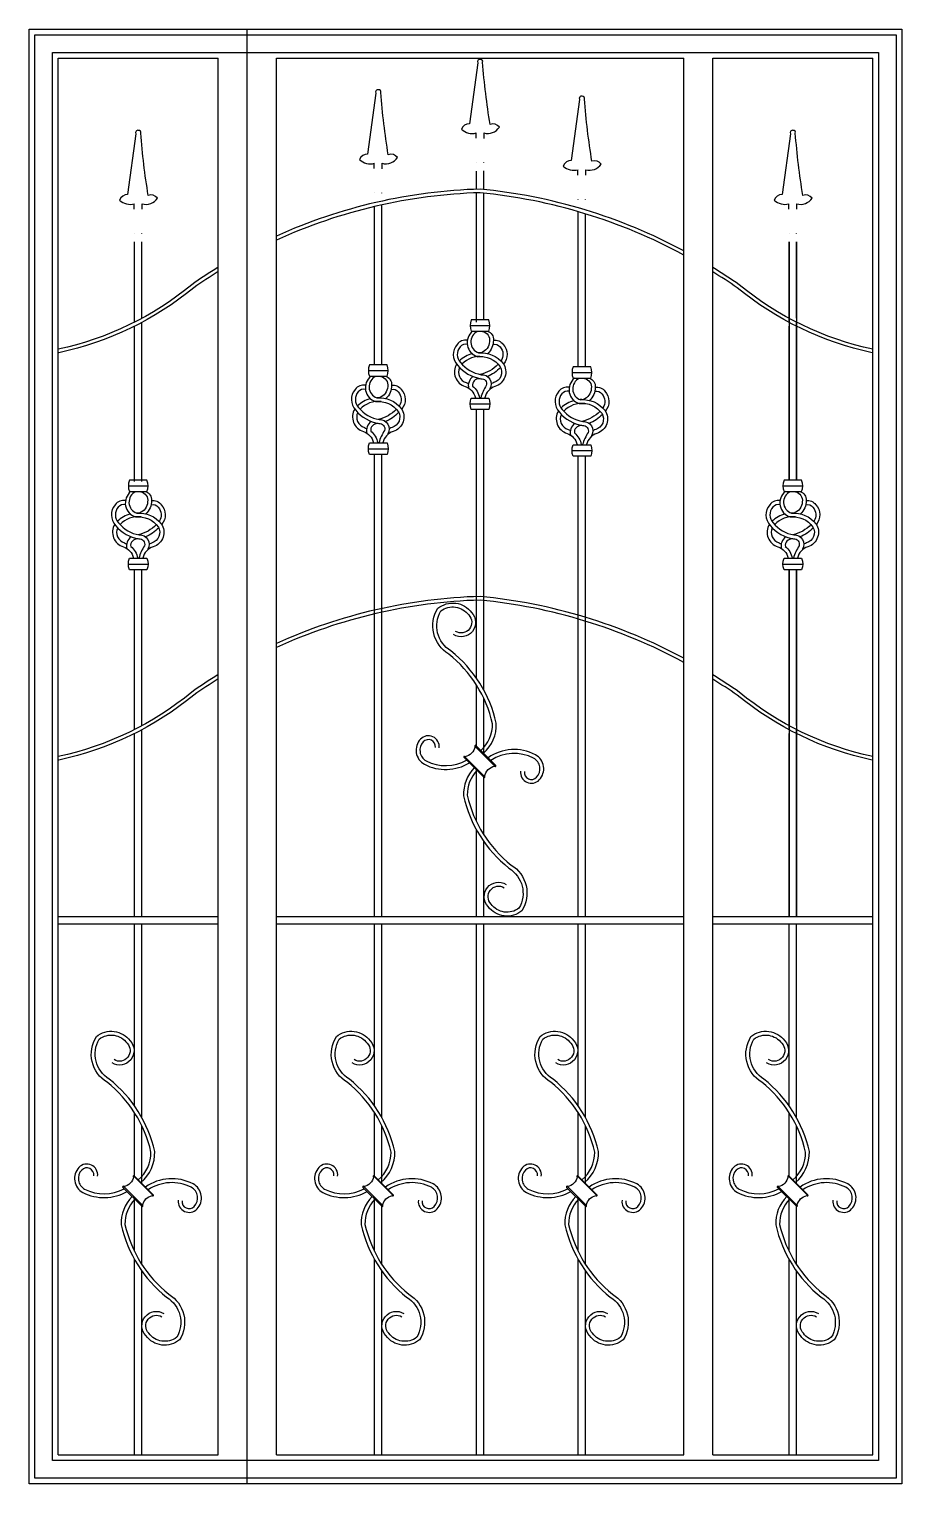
# Model space of a CAD drawing. Header units: metres. Extents: x 47893 to 49093, y 21113 to 23113.
import ezdxf

# ---------------------------------------------------------------- set-up
doc = ezdxf.new("R2010")
doc.units = ezdxf.units.M
for name, color, linetype in [('3', 3, 'Continuous'), ('4', 4, 'Continuous'), ('7', 7, 'Continuous'), ('BH', 3, 'Continuous')]:
    doc.layers.add(name, color=color, linetype=linetype)

msp = doc.modelspace()

# ---------------------------------------------------------------- hatches: boundary and pattern name
at = {"layer": 'BH'}
h = msp.add_hatch(dxfattribs=at)
h.set_pattern_fill('DOTS', scale=83.6)
h.paths.add_polyline_path([(48506.15, 22126.74, -0.32), (48492.1, 22112.68), (48519.17, 22085.63, -0.31), (48533.23, 22099.7)])
h = msp.add_hatch(dxfattribs=at)
h.set_pattern_fill('DOTS', scale=83.6)
h.paths.add_polyline_path([(48036.09, 21536.83, -0.32), (48022.04, 21522.76), (48049.11, 21495.72, -0.31), (48063.17, 21509.78)])
h = msp.add_hatch(dxfattribs=at)
h.set_pattern_fill('DOTS', scale=83.6)
h.paths.add_polyline_path([(48366.09, 21536.83, -0.32), (48352.04, 21522.76), (48379.11, 21495.72, -0.31), (48393.17, 21509.78)])
h = msp.add_hatch(dxfattribs=at)
h.set_pattern_fill('DOTS', scale=83.6)
h.paths.add_polyline_path([(48646.09, 21536.83, -0.32), (48632.04, 21522.76), (48659.11, 21495.72, -0.31), (48673.17, 21509.78)])
h = msp.add_hatch(dxfattribs=at)
h.set_pattern_fill('DOTS', scale=83.6)
h.paths.add_polyline_path([(48936.09, 21536.83, -0.32), (48922.04, 21522.76), (48949.11, 21495.72, -0.31), (48963.17, 21509.78)])

# ---------------------------------------------------------------- linework, layer by layer
at = {"layer": '3'}
for p, q in [((48507.42, 22962.84), (48507.42, 22970.1)), ((48518.42, 22962.68), (48518.42, 22970.11)), ((48367.42, 22921.15), (48367.42, 22928.41)), ((48378.42, 22920.99), (48378.42, 22928.42)), ((48507.92, 22929.36), (48507.92, 22929.59)), ((48517.92, 22929.21), (48517.92, 22929.73)), ((48507.92, 22892.78), (48507.92, 22917.76)), ((48517.92, 22892.43), (48517.92, 22917.91)), ((48647.42, 22912.23), (48647.42, 22919.49)), ((48658.42, 22912.07), (48658.42, 22919.51)), ((48367.92, 22887.67), (48367.92, 22887.9)), ((48377.92, 22887.52), (48377.92, 22888.04)), ((48507.92, 22713.12), (48507.92, 22887.77)), ((48517.92, 22713.12), (48517.92, 22887.4)), ((48037.42, 22865.35), (48037.42, 22872.61)), ((48048.42, 22865.19), (48048.42, 22872.63)), ((48367.92, 22651.3), (48367.92, 22869.15)), ((48377.92, 22651.3), (48377.92, 22871.43)), ((48647.92, 22878.76), (48647.92, 22878.98)), ((48647.92, 22648.61), (48647.92, 22861.63)), ((48657.92, 22878.61), (48657.92, 22879.13)), ((48937.42, 22865.35), (48937.42, 22872.61)), ((48948.42, 22865.19), (48948.42, 22872.63)), ((48657.92, 22648.61), (48657.92, 22858.64)), ((48037.92, 22831.87), (48037.92, 22832.1)), ((48037.92, 22710.15), (48037.92, 22820.27)), ((48047.92, 22831.73), (48047.92, 22832.25)), ((48047.92, 22715.38), (48047.92, 22820.42)), ((48367.92, 22710.15), (48367.92, 22820.27)), ((48377.92, 22715.38), (48377.92, 22820.42)), ((48507.92, 22710.15), (48507.92, 22820.27)), ((48517.92, 22715.38), (48517.92, 22820.42)), ((48647.92, 22710.15), (48647.92, 22820.27)), ((48657.92, 22715.38), (48657.92, 22820.42)), ((48937.92, 22831.87), (48937.92, 22832.1)), ((48937.92, 22820.27), (48937.92, 22492.73)), ((48937.92, 22710.15), (48937.92, 22820.27)), ((48947.92, 22831.73), (48947.92, 22832.25)), ((48947.92, 22820.42), (48947.92, 22492.73)), ((48947.92, 22715.38), (48947.92, 22820.42)), ((48037.92, 22490.84), (48037.92, 22704.55)), ((48047.92, 22490.84), (48047.92, 22709.71)), ((48367.92, 22651.3), (48367.92, 22704.55)), ((48377.92, 22651.3), (48377.92, 22709.71)), ((48647.92, 22648.61), (48647.92, 22704.55)), ((48657.92, 22648.61), (48657.92, 22709.71)), ((48937.92, 22492.73), (48937.92, 22704.55)), ((48947.92, 22492.73), (48947.92, 22709.71)), ((48507.92, 22220.26), (48507.92, 22590.1)), ((48507.92, 22490.84), (48507.92, 22590.1)), ((48517.92, 22204.04), (48517.92, 22590.1)), ((48517.92, 22490.84), (48517.92, 22590.1)), ((48367.92, 21892.92), (48367.92, 22528.29)), ((48367.92, 22490.84), (48367.92, 22528.29)), ((48377.92, 21892.92), (48377.92, 22528.29)), ((48377.92, 22490.84), (48377.92, 22528.29)), ((48647.92, 21892.92), (48647.92, 22525.6)), ((48647.92, 22490.84), (48647.92, 22525.6)), ((48657.92, 21892.92), (48657.92, 22525.6)), ((48657.92, 22490.84), (48657.92, 22525.6)), ((48037.92, 22150.15), (48037.92, 22369.72)), ((48047.92, 22155.38), (48047.92, 22369.72)), ((48367.92, 22150.15), (48367.92, 22369.72)), ((48377.92, 22155.38), (48377.92, 22369.72)), ((48507.92, 22220.26), (48507.92, 22369.72)), ((48517.92, 22204.04), (48517.92, 22369.72)), ((48647.92, 22150.15), (48647.92, 22369.72)), ((48657.92, 22155.38), (48657.92, 22369.72)), ((48937.92, 22369.72), (48937.92, 21892.92)), ((48937.92, 22150.15), (48937.92, 22369.72)), ((48947.92, 22369.72), (48947.92, 21892.92)), ((48947.92, 22155.38), (48947.92, 22369.72)), ((48507.92, 22127.27), (48507.92, 22210.77)), ((48507.92, 22150.15), (48507.92, 22210.77)), ((48517.92, 22117.28), (48517.92, 22192.53)), ((48517.92, 22155.38), (48517.92, 22192.53)), ((48037.92, 21892.92), (48037.92, 22144.55)), ((48047.92, 21892.92), (48047.92, 22149.71)), ((48367.92, 21892.92), (48367.92, 22144.55)), ((48377.92, 21892.92), (48377.92, 22149.71)), ((48507.92, 22127.27), (48507.92, 22144.55)), ((48517.92, 22117.28), (48517.92, 22149.71)), ((48647.92, 21892.92), (48647.92, 22144.55)), ((48657.92, 21892.92), (48657.92, 22149.71)), ((48937.92, 21892.92), (48937.92, 22144.55)), ((48947.92, 21892.92), (48947.92, 22149.71)), ((48507.92, 22024.04), (48507.92, 22094.58)), ((48507.92, 22024.04), (48507.92, 22094.58)), ((48517.92, 22006.03), (48517.92, 22084.59)), ((48517.92, 22006.03), (48517.92, 22084.59)), ((48507.92, 21892.92), (48507.92, 22012.65)), ((48507.92, 21892.92), (48507.92, 22012.65)), ((48517.92, 21892.92), (48517.92, 21996.6)), ((48517.92, 21892.92), (48517.92, 21996.6)), ((47932.92, 21892.92), (48152.92, 21892.92)), ((47932.92, 21882.92), (48152.92, 21882.92)), ((48037.92, 21632.15), (48037.92, 21882.92)), ((48047.92, 21616.09), (48047.92, 21882.92)), ((48232.92, 21892.92), (48792.92, 21892.92)), ((48232.92, 21882.92), (48792.92, 21882.92)), ((48367.92, 21632.15), (48367.92, 21882.92)), ((48377.92, 21616.09), (48377.92, 21882.92)), ((48507.92, 21535.91), (48507.92, 21882.92)), ((48507.92, 21152.92), (48507.92, 21882.92)), ((48517.92, 21525.92), (48517.92, 21882.92)), ((48517.92, 21152.92), (48517.92, 21882.92)), ((48647.92, 21632.15), (48647.92, 21882.92)), ((48657.92, 21616.09), (48657.92, 21882.92)), ((48832.92, 21892.92), (49052.92, 21892.92)), ((48832.92, 21882.92), (49052.92, 21882.92)), ((48937.92, 21632.15), (48937.92, 21882.92)), ((48947.92, 21616.09), (48947.92, 21882.92)), ((48037.92, 21535.91), (48037.92, 21622.72)), ((48367.92, 21535.91), (48367.92, 21622.72)), ((48647.92, 21535.91), (48647.92, 21622.72)), ((48937.92, 21535.91), (48937.92, 21622.72)), ((48047.92, 21525.92), (48047.92, 21604.7)), ((48377.92, 21525.92), (48377.92, 21604.7)), ((48657.92, 21525.92), (48657.92, 21604.7)), ((48947.92, 21525.92), (48947.92, 21604.7)), ((48037.92, 21432.86), (48037.92, 21504.63)), ((48367.92, 21432.86), (48367.92, 21504.63)), ((48507.92, 21152.92), (48507.92, 21504.63)), ((48647.92, 21432.86), (48647.92, 21504.63)), ((48937.92, 21432.86), (48937.92, 21504.63)), ((48047.92, 21415.15), (48047.92, 21494.61)), ((48377.92, 21415.15), (48377.92, 21494.61)), ((48517.92, 21152.92), (48517.92, 21494.61)), ((48657.92, 21415.15), (48657.92, 21494.61)), ((48947.92, 21415.15), (48947.92, 21494.61)), ((48037.92, 21152.92), (48037.92, 21421.64)), ((48367.92, 21152.92), (48367.92, 21421.64)), ((48647.92, 21152.92), (48647.92, 21421.64)), ((48937.92, 21152.92), (48937.92, 21421.64)), ((48047.92, 21152.92), (48047.92, 21405.81)), ((48377.92, 21152.92), (48377.92, 21405.81)), ((48657.92, 21152.92), (48657.92, 21405.81)), ((48947.92, 21152.92), (48947.92, 21405.81))]:
    msp.add_line(p, q, dxfattribs=at)
for points in [[(47900.92, 21120.92), (47900.92, 23104.92), (49084.92, 23104.92), (49084.92, 21120.92)], [(47924.92, 21144.92), (47924.92, 23080.92), (49060.92, 23080.92), (49060.92, 21144.92)]]:
    msp.add_lwpolyline(points, close=True, dxfattribs=at)
for points in [[(48518.29, 22970.13, 0.32), (48539.49, 22977.99, 0.33), (48526.69, 22981.79, -0.02), (48516.38, 23067.3, 0.57), (48513.28, 23071.21, 0.69), (48509.83, 23066.61), (48498.37, 22982.86, 0.33), (48487.41, 22975.24, 0.26), (48507.6, 22970.13)], [(48378.29, 22928.44, 0.32), (48399.49, 22936.3, 0.33), (48386.69, 22940.1, -0.02), (48376.38, 23025.61, 0.57), (48373.28, 23029.52, 0.69), (48369.83, 23024.92), (48358.37, 22941.17, 0.33), (48347.41, 22933.55, 0.26), (48367.6, 22928.44)], [(48658.29, 22919.53, 0.32), (48679.49, 22927.39, 0.33), (48666.69, 22931.19, -0.02), (48656.38, 23016.7, 0.57), (48653.28, 23020.61, 0.69), (48649.83, 23016.01), (48638.37, 22932.26, 0.33), (48627.41, 22924.63, 0.26), (48647.6, 22919.53)], [(48048.29, 22872.64, 0.32), (48069.49, 22880.51, 0.33), (48056.69, 22884.31, -0.02), (48046.38, 22969.82, 0.57), (48043.28, 22973.73, 0.69), (48039.83, 22969.13), (48028.37, 22885.38, 0.33), (48017.41, 22877.75, 0.26), (48037.6, 22872.64)], [(48948.29, 22872.64, 0.32), (48969.49, 22880.51, 0.33), (48956.69, 22884.31, -0.02), (48946.38, 22969.82, 0.57), (48943.28, 22973.73, 0.69), (48939.83, 22969.13), (48928.37, 22885.38, 0.33), (48917.41, 22877.75, 0.26), (48937.6, 22872.64)], [(48792.92, 22808.01, 0.1), (48513.14, 22892.93, 0.1), (48232.92, 22828.24)], [(48792.92, 22802.34, 0.1), (48512.95, 22887.92, 0.1), (48232.92, 22822.74)], [(48152.92, 22785.45, 0.02), (48116.51, 22761.37, -0.12), (47932.92, 22672.92)], [(49052.92, 22672.92, -0.12), (48869.33, 22761.37, 0.01), (48832.92, 22785.14, 0.01)], [(48152.92, 22779.57, 0.01), (48119.54, 22757.38, -0.12), (47933.97, 22668.03)], [(49051.87, 22668.03, -0.12), (48866.32, 22757.37, 0.01), (48832.92, 22779.27, 0.01)], [(48495.52, 22685.05, 0.28), (48481.32, 22679.49, 0.39), (48481.93, 22650.89, 0.18), (48513.92, 22632.32, -0.56), (48521.5, 22623, -0.3)], [(48502.74, 22697.46, 0.6), (48509.3, 22662.58, -0.28), (48540.64, 22648.76, -0.48), (48531.91, 22626.94, 0.03), (48528.77, 22625.67, 0.03)], [(48509.52, 22697.28, 0.68), (48511, 22667.92, -0.25), (48544.6, 22653.32, -0.51), (48533.43, 22621.65, 0.26), (48519.42, 22606.13, 0.26)], [(48525.91, 22683.27, -0.29), (48514.92, 22667.92, 0.03), (48510.8, 22668)], [(48516.4, 22697.28, -0.4), (48525.91, 22683.27, -0.22)], [(48523.18, 22697.46, -0.36), (48531.23, 22685.16)], [(48531.23, 22685.16, -0.22), (48523.41, 22666.85)], [(48531.23, 22685.16, -0.27), (48544.69, 22679.49, -0.37), (48545.29, 22652.25)], [(48495.39, 22679.45, 0.31), (48485.57, 22676, 0.4), (48486.03, 22654.56, 0.18), (48514.32, 22637.84, -0.61), (48526.36, 22618.47, -0.37)], [(48502.51, 22666.85, 0.13), (48484.31, 22656.62, 0.13)], [(48516.82, 22662.66), (48516.62, 22662.58, 0.24), (48488.08, 22652.2, 0.24)], [(48530.72, 22679.48, -0.31), (48540.44, 22676, -0.35), (48541.67, 22656.57)], [(48480.67, 22652.31, 0.49), (48492.49, 22621.65, -0.26), (48506.5, 22606.13, -0.26)], [(48484.74, 22647.73, 0.46), (48494.01, 22626.94, -0.03), (48497.23, 22625.63, -0.03)], [(48537.88, 22652.16, -0.15), (48513, 22638.1, -0.15)], [(48541.2, 22647.67, -0.11), (48522.66, 22635.29, -0.11)], [(48355.52, 22623.23, 0.28), (48341.32, 22617.68, 0.39), (48341.93, 22589.07, 0.18), (48373.92, 22570.51, -0.56), (48381.5, 22561.19, -0.3)], [(48362.74, 22635.64, 0.6), (48369.3, 22600.76, -0.28), (48400.64, 22586.94, -0.48), (48391.91, 22565.13, 0.03), (48388.77, 22563.85, 0.03)], [(48369.52, 22635.47, 0.68), (48371, 22606.1, -0.25), (48404.6, 22591.51, -0.51), (48393.43, 22559.83, 0.26), (48379.42, 22544.32, 0.26)], [(48385.91, 22621.45, -0.29), (48374.92, 22606.1, 0.03), (48370.8, 22606.19)], [(48376.4, 22635.47, -0.4), (48385.91, 22621.45, -0.22)], [(48383.18, 22635.64, -0.36), (48391.23, 22623.34)], [(48391.23, 22623.34, -0.22), (48383.41, 22605.04)], [(48391.23, 22623.34, -0.27), (48404.69, 22617.68, -0.37), (48405.29, 22590.43)], [(48503.35, 22635.29, 0.31), (48497.23, 22618.99, 0.21)], [(48513, 22632.49), (48512.09, 22632.32, 0.48), (48502.65, 22621.98)], [(48502.62, 22622.19, -0.18), (48512.12, 22606.13)], [(48521.5, 22623, 0.06), (48513.8, 22606.13)], [(48635.52, 22620.55, 0.28), (48621.32, 22614.99, 0.39), (48621.93, 22586.38, 0.18), (48653.92, 22567.82, -0.56), (48661.5, 22558.5, -0.3)], [(48642.74, 22632.96, 0.6), (48649.3, 22598.08, -0.28), (48680.64, 22584.25, -0.48), (48671.91, 22562.44, 0.03), (48668.77, 22561.16, 0.03)], [(48649.52, 22632.78, 0.68), (48651, 22603.42, -0.25), (48684.6, 22588.82, -0.51), (48673.43, 22557.15, 0.26), (48659.42, 22541.63, 0.26)], [(48656.4, 22632.78, -0.4), (48665.91, 22618.77, -0.22)], [(48663.18, 22632.96, -0.36), (48671.23, 22620.65)], [(48671.23, 22620.65, -0.22), (48663.41, 22602.35)], [(48671.23, 22620.65, -0.27), (48684.69, 22614.99, -0.37), (48685.29, 22587.74)], [(48355.39, 22617.64, 0.31), (48345.57, 22614.18, 0.4), (48346.03, 22592.75, 0.18), (48374.32, 22576.02, -0.61), (48386.36, 22556.65, -0.37)], [(48362.51, 22605.04, 0.13), (48344.31, 22594.81, 0.13)], [(48376.82, 22600.85), (48376.62, 22600.76, 0.24), (48348.08, 22590.39, 0.24)], [(48390.72, 22617.66, -0.31), (48400.44, 22614.18, -0.35), (48401.67, 22594.76)], [(48635.39, 22614.95, 0.31), (48625.57, 22611.49, 0.4), (48626.03, 22590.06, 0.18), (48654.32, 22573.34, -0.61), (48666.36, 22553.97, -0.37)], [(48642.51, 22602.35, 0.13), (48624.31, 22592.12, 0.13)], [(48665.91, 22618.77, -0.29), (48654.92, 22603.42, 0.03), (48650.8, 22603.5)], [(48670.72, 22614.97, -0.31), (48680.44, 22611.49, -0.35), (48681.67, 22592.07)], [(48340.67, 22590.49, 0.49), (48352.49, 22559.83, -0.26), (48366.5, 22544.32, -0.26)], [(48344.74, 22585.92, 0.46), (48354.01, 22565.13, -0.03), (48357.23, 22563.81, -0.03)], [(48397.88, 22590.34, -0.15), (48373, 22576.28, -0.15)], [(48401.2, 22585.86, -0.11), (48382.66, 22573.47, -0.11)], [(48620.67, 22587.81, 0.49), (48632.49, 22557.15, -0.26), (48646.5, 22541.63, -0.26)], [(48624.74, 22583.23, 0.46), (48634.01, 22562.44, -0.03), (48637.23, 22561.13, -0.03)], [(48656.82, 22598.16), (48656.62, 22598.08, 0.24), (48628.08, 22587.7, 0.24)], [(48677.88, 22587.65, -0.15), (48653, 22573.59, -0.15)], [(48681.2, 22583.17, -0.11), (48662.66, 22570.78, -0.11)], [(48363.35, 22573.47, 0.31), (48357.23, 22557.17, 0.21)], [(48373, 22570.67), (48372.09, 22570.51, 0.48), (48362.65, 22560.16)], [(48362.62, 22560.37, -0.18), (48372.12, 22544.32)], [(48381.5, 22561.19, 0.06), (48373.8, 22544.32)], [(48643.35, 22570.78, 0.31), (48637.23, 22554.49, 0.21)], [(48653, 22567.99), (48652.09, 22567.82, 0.48), (48642.65, 22557.47)], [(48642.62, 22557.68, -0.18), (48652.12, 22541.63)], [(48661.5, 22558.5, 0.06), (48653.8, 22541.63)], [(48025.52, 22464.66, 0.28), (48011.32, 22459.11, 0.39), (48011.93, 22430.5, 0.18), (48043.92, 22411.94, -0.56), (48051.5, 22402.62, -0.3)], [(48032.74, 22477.07, 0.6), (48039.3, 22442.19, -0.28), (48070.64, 22428.37, -0.48), (48061.91, 22406.56, 0.03), (48058.77, 22405.28, 0.03)], [(48039.52, 22476.9, 0.68), (48041, 22447.54, -0.25), (48074.6, 22432.94, -0.51), (48063.43, 22401.27, 0.26), (48049.42, 22385.75, 0.26)], [(48055.91, 22462.88, -0.29), (48044.92, 22447.54, 0.03), (48040.8, 22447.62)], [(48046.4, 22476.9, -0.4), (48055.91, 22462.88, -0.22)], [(48053.18, 22477.07, -0.36), (48061.23, 22464.77)], [(48061.23, 22464.77, -0.22), (48053.41, 22446.47)], [(48061.23, 22464.77, -0.27), (48074.69, 22459.11, -0.37), (48075.29, 22431.86)], [(48925.52, 22464.66, 0.28), (48911.32, 22459.11, 0.39), (48911.93, 22430.5, 0.18), (48943.92, 22411.94, -0.56), (48951.5, 22402.62, -0.3)], [(48932.74, 22477.07, 0.6), (48939.3, 22442.19, -0.28), (48970.64, 22428.37, -0.48), (48961.91, 22406.56, 0.03), (48958.77, 22405.28, 0.03)], [(48939.52, 22476.9, 0.68), (48941, 22447.54, -0.25), (48974.6, 22432.94, -0.51), (48963.43, 22401.27, 0.26), (48949.42, 22385.75, 0.26)], [(48955.91, 22462.88, -0.29), (48944.92, 22447.54, 0.03), (48940.8, 22447.62)], [(48946.4, 22476.9, -0.4), (48955.91, 22462.88, -0.22)], [(48953.18, 22477.07, -0.36), (48961.23, 22464.77)], [(48961.23, 22464.77, -0.22), (48953.41, 22446.47)], [(48961.23, 22464.77, -0.27), (48974.69, 22459.11, -0.37), (48975.29, 22431.86)], [(48025.39, 22459.07, 0.31), (48015.57, 22455.61, 0.4), (48016.03, 22434.18, 0.18), (48044.32, 22417.45, -0.61), (48056.36, 22398.08, -0.37)], [(48032.51, 22446.47, 0.13), (48014.31, 22436.24, 0.13)], [(48046.82, 22442.28), (48046.62, 22442.19, 0.24), (48018.08, 22431.82, 0.24)], [(48060.72, 22459.09, -0.31), (48070.44, 22455.61, -0.35), (48071.67, 22436.19)], [(48925.39, 22459.07, 0.31), (48915.57, 22455.61, 0.4), (48916.03, 22434.18, 0.18), (48944.32, 22417.45, -0.61), (48956.36, 22398.08, -0.37)], [(48932.51, 22446.47, 0.13), (48914.31, 22436.24, 0.13)], [(48946.82, 22442.28), (48946.62, 22442.19, 0.24), (48918.08, 22431.82, 0.24)], [(48960.72, 22459.09, -0.31), (48970.44, 22455.61, -0.35), (48971.67, 22436.19)], [(48010.67, 22431.93, 0.49), (48022.49, 22401.27, -0.26), (48036.5, 22385.75, -0.26)], [(48014.74, 22427.35, 0.46), (48024.01, 22406.56, -0.03), (48027.23, 22405.24, -0.03)], [(48067.88, 22431.77, -0.15), (48043, 22417.71, -0.15)], [(48071.2, 22427.29, -0.11), (48052.66, 22414.9, -0.11)], [(48910.67, 22431.93, 0.49), (48922.49, 22401.27, -0.26), (48936.5, 22385.75, -0.26)], [(48914.74, 22427.35, 0.46), (48924.01, 22406.56, -0.03), (48927.23, 22405.24, -0.03)], [(48967.88, 22431.77, -0.15), (48943, 22417.71, -0.15)], [(48971.2, 22427.29, -0.11), (48952.66, 22414.9, -0.11)], [(48033.35, 22414.9, 0.31), (48027.23, 22398.61, 0.21)], [(48043, 22412.1), (48042.09, 22411.94, 0.48), (48032.65, 22401.59)], [(48032.62, 22401.8, -0.18), (48042.12, 22385.75)], [(48051.5, 22402.62, 0.06), (48043.8, 22385.75)], [(48933.35, 22414.9, 0.31), (48927.23, 22398.61, 0.21)], [(48943, 22412.1), (48942.09, 22411.94, 0.48), (48932.65, 22401.59)], [(48932.62, 22401.8, -0.18), (48942.12, 22385.75)], [(48951.5, 22402.62, 0.06), (48943.8, 22385.75)], [(48792.92, 22248.01, 0.1), (48513.14, 22332.93, 0.1), (48232.92, 22268.24)], [(48792.92, 22242.34, 0.1), (48512.95, 22327.92, 0.1), (48232.92, 22262.74)], [(48514.09, 22121.11, 0.22), (48530.1, 22157.86, 0.17), (48469.8, 22253.79, -0.42), (48455, 22316.62, -0.43), (48501.38, 22310.83, -0.88), (48476.56, 22280.46)], [(48517.79, 22117.41, 0.22), (48535.3, 22158.55, 0.17), (48472.82, 22258.07, -0.41), (48458.97, 22313.11, -0.42), (48497.36, 22307.47, -0.88), (48479.3, 22284.91)], [(48152.92, 22225.45, 0.02), (48116.51, 22201.37, -0.12), (47932.92, 22112.92)], [(49052.92, 22112.92, -0.12), (48869.33, 22201.37, 0.01), (48832.92, 22225.14, 0.01)], [(48152.92, 22219.57, 0.01), (48119.54, 22197.38, -0.12), (47933.97, 22108.03)], [(49051.87, 22108.03, -0.12), (48866.32, 22197.37, 0.01), (48832.92, 22219.27, 0.01)], [(48456.72, 22124.75, 0.72), (48430.99, 22136.7, 0.49), (48436.39, 22102.19, 0.26), (48498.3, 22104.2, 0.24)], [(48451.53, 22125.36, 0.72), (48434.8, 22133.12, 0.49), (48438.86, 22106.8, 0.25), (48494.47, 22108.01, 0.23)], [(48568.7, 22092.71, 0.72), (48594.43, 22080.76, 0.49), (48589.03, 22115.27, 0.28), (48523.97, 22111.24, 0.25)], [(48573.89, 22092.1, 0.72), (48590.62, 22084.34, 0.49), (48586.56, 22110.66, 0.27), (48527.73, 22107.48, 0.24)], [(48504.98, 22097.52, 0.2), (48490.12, 22058.92, 0.17), (48552.61, 21959.39, -0.41), (48566.45, 21904.36, -0.42), (48528.06, 21910, -0.88), (48546.12, 21932.55)], [(48508.68, 22093.82, 0.2), (48495.32, 22059.6, 0.17), (48555.62, 21963.68, -0.42), (48570.42, 21900.84, -0.43), (48524.05, 21906.64, -0.88), (48548.87, 21937)], [(48042.84, 21530.99, 0.23), (48060.51, 21569.15, 0.17), (48000.22, 21665.08, -0.42), (47985.42, 21727.92, -0.43), (48031.79, 21722.12, -0.88), (48006.97, 21691.75)], [(48046.56, 21527.28, 0.23), (48065.72, 21569.84, 0.17), (48003.23, 21669.36, -0.41), (47989.39, 21724.4, -0.42), (48027.78, 21718.76, -0.88), (48009.71, 21696.2)], [(48372.84, 21530.99, 0.23), (48390.51, 21569.15, 0.17), (48330.22, 21665.08, -0.42), (48315.42, 21727.92, -0.43), (48361.79, 21722.12, -0.88), (48336.97, 21691.75)], [(48376.56, 21527.28, 0.23), (48395.72, 21569.84, 0.17), (48333.23, 21669.36, -0.41), (48319.39, 21724.4, -0.42), (48357.78, 21718.76, -0.88), (48339.71, 21696.2)], [(48652.84, 21530.99, 0.23), (48670.51, 21569.15, 0.17), (48610.22, 21665.08, -0.42), (48595.42, 21727.92, -0.43), (48641.79, 21722.12, -0.88), (48616.97, 21691.75)], [(48656.56, 21527.28, 0.23), (48675.72, 21569.84, 0.17), (48613.23, 21669.36, -0.41), (48599.39, 21724.4, -0.42), (48637.78, 21718.76, -0.88), (48619.71, 21696.2)], [(48942.84, 21530.99, 0.23), (48960.51, 21569.15, 0.17), (48900.22, 21665.08, -0.42), (48885.42, 21727.92, -0.43), (48931.79, 21722.12, -0.88), (48906.97, 21691.75)], [(48946.56, 21527.28, 0.23), (48965.72, 21569.84, 0.17), (48903.23, 21669.36, -0.41), (48889.39, 21724.4, -0.42), (48927.78, 21718.76, -0.88), (48909.71, 21696.2)], [(47987.13, 21536.04, 0.72), (47961.41, 21547.99, 0.49), (47966.81, 21513.49, 0.25), (48027.66, 21514.87, 0.24)], [(47981.94, 21536.66, 0.72), (47965.22, 21544.41, 0.49), (47969.27, 21518.09, 0.25), (48023.82, 21518.71, 0.23)], [(48317.13, 21536.04, 0.72), (48291.41, 21547.99, 0.49), (48296.81, 21513.49, 0.25), (48357.66, 21514.87, 0.24)], [(48311.94, 21536.66, 0.72), (48295.22, 21544.41, 0.49), (48299.27, 21518.09, 0.25), (48353.82, 21518.71, 0.23)], [(48597.13, 21536.04, 0.72), (48571.41, 21547.99, 0.49), (48576.81, 21513.49, 0.25), (48637.66, 21514.87, 0.24)], [(48591.94, 21536.66, 0.72), (48575.22, 21544.41, 0.49), (48579.27, 21518.09, 0.25), (48633.82, 21518.71, 0.23)], [(48887.13, 21536.04, 0.72), (48861.41, 21547.99, 0.49), (48866.81, 21513.49, 0.25), (48927.66, 21514.87, 0.24)], [(48881.94, 21536.66, 0.72), (48865.22, 21544.41, 0.49), (48869.27, 21518.09, 0.25), (48923.82, 21518.71, 0.23)], [(48098.09, 21502.8, 0.72), (48123.81, 21490.85, 0.49), (48118.41, 21525.36, 0.28), (48052.86, 21520.99, 0.25)], [(48103.28, 21502.19, 0.72), (48120, 21494.43, 0.49), (48115.95, 21520.75, 0.27), (48056.62, 21517.23, 0.24)], [(48428.09, 21502.8, 0.72), (48453.81, 21490.85, 0.49), (48448.41, 21525.36, 0.28), (48382.86, 21520.99, 0.25)], [(48433.28, 21502.19, 0.72), (48450, 21494.43, 0.49), (48445.95, 21520.75, 0.27), (48386.62, 21517.23, 0.24)], [(48708.09, 21502.8, 0.72), (48733.81, 21490.85, 0.49), (48728.41, 21525.36, 0.28), (48662.86, 21520.99, 0.25)], [(48713.28, 21502.19, 0.72), (48730, 21494.43, 0.49), (48725.95, 21520.75, 0.27), (48666.62, 21517.23, 0.24)], [(48998.09, 21502.8, 0.72), (49023.81, 21490.85, 0.49), (49018.41, 21525.36, 0.28), (48952.86, 21520.99, 0.25)], [(49003.28, 21502.19, 0.72), (49020, 21494.43, 0.49), (49015.95, 21520.75, 0.27), (48956.62, 21517.23, 0.24)], [(48034.65, 21507.89, 0.21), (48019.5, 21469, 0.17), (48081.99, 21369.48, -0.41), (48095.83, 21314.45, -0.42), (48057.44, 21320.08, -0.88), (48075.51, 21342.64)], [(48038.35, 21504.2, 0.2), (48024.71, 21469.69, 0.17), (48085, 21373.76, -0.42), (48099.8, 21310.93, -0.43), (48053.43, 21316.72, -0.88), (48078.25, 21347.09)], [(48364.65, 21507.89, 0.21), (48349.5, 21469, 0.17), (48411.99, 21369.48, -0.41), (48425.83, 21314.45, -0.42), (48387.44, 21320.08, -0.88), (48405.51, 21342.64)], [(48368.35, 21504.2, 0.2), (48354.71, 21469.69, 0.17), (48415, 21373.76, -0.42), (48429.8, 21310.93, -0.43), (48383.43, 21316.72, -0.88), (48408.25, 21347.09)], [(48644.65, 21507.89, 0.21), (48629.5, 21469, 0.17), (48691.99, 21369.48, -0.41), (48705.83, 21314.45, -0.42), (48667.44, 21320.08, -0.88), (48685.51, 21342.64)], [(48648.35, 21504.2, 0.2), (48634.71, 21469.69, 0.17), (48695, 21373.76, -0.42), (48709.8, 21310.93, -0.43), (48663.43, 21316.72, -0.88), (48688.25, 21347.09)], [(48934.65, 21507.89, 0.21), (48919.5, 21469, 0.17), (48981.99, 21369.48, -0.41), (48995.83, 21314.45, -0.42), (48957.44, 21320.08, -0.88), (48975.51, 21342.64)], [(48938.35, 21504.2, 0.2), (48924.71, 21469.69, 0.17), (48985, 21373.76, -0.42), (48999.8, 21310.93, -0.43), (48953.43, 21316.72, -0.88), (48978.25, 21347.09)]]:
    msp.add_lwpolyline(points, format="xyb", dxfattribs=at)
for points in [[(48507.3, 22127.89, 1.27), (48506.15, 22126.74, -0.32), (48492.1, 22112.68, 1.27), (48490.96, 22111.53), (48518.03, 22084.48), (48518.03, 22084.48, 1.27), (48519.17, 22085.63, -0.31), (48533.23, 22099.7, 1.27), (48534.37, 22100.84)], [(48037.57, 21536.25, 1.27), (48036.48, 21535.15, -0.32), (48023.03, 21521.69, 1.27), (48021.93, 21520.6), (48047.84, 21494.72), (48047.84, 21494.72, 1.27), (48048.94, 21495.82, -0.31), (48062.38, 21509.28, 1.27), (48063.48, 21510.37)], [(48367.57, 21536.25, 1.27), (48366.48, 21535.15, -0.32), (48353.03, 21521.69, 1.27), (48351.93, 21520.6), (48377.84, 21494.72), (48377.84, 21494.72, 1.27), (48378.94, 21495.82, -0.31), (48392.38, 21509.28, 1.27), (48393.48, 21510.37)], [(48647.57, 21536.25, 1.27), (48646.48, 21535.15, -0.32), (48633.03, 21521.69, 1.27), (48631.93, 21520.6), (48657.84, 21494.72), (48657.84, 21494.72, 1.27), (48658.94, 21495.82, -0.31), (48672.38, 21509.28, 1.27), (48673.48, 21510.37)], [(48937.57, 21536.25, 1.27), (48936.48, 21535.15, -0.32), (48923.03, 21521.69, 1.27), (48921.93, 21520.6), (48947.84, 21494.72), (48947.84, 21494.72, 1.27), (48948.94, 21495.82, -0.31), (48962.38, 21509.28, 1.27), (48963.48, 21510.37)]]:
    msp.add_lwpolyline(points, format="xyb", close=True, dxfattribs=at)
for points in [[(48506.15, 22126.74), (48533.23, 22099.7)], [(48519.17, 22085.63), (48519.17, 22085.63), (48492.1, 22112.68)], [(48049.11, 21495.72), (48049.11, 21495.72), (48022.04, 21522.76)], [(48036.09, 21536.83), (48063.17, 21509.78)], [(48379.11, 21495.72), (48379.11, 21495.72), (48352.04, 21522.76)], [(48366.09, 21536.83), (48393.17, 21509.78)], [(48659.11, 21495.72), (48659.11, 21495.72), (48632.04, 21522.76)], [(48646.09, 21536.83), (48673.17, 21509.78)], [(48949.11, 21495.72), (48949.11, 21495.72), (48922.04, 21522.76)], [(48936.09, 21536.83), (48963.17, 21509.78)]]:
    msp.add_lwpolyline(points, dxfattribs=at)
at = {"layer": '4'}
for p, q in [((48192.92, 21112.92), (48192.92, 23112.92)), ((47932.92, 21152.92), (47932.92, 23072.92)), ((47932.92, 23072.92), (48152.92, 23072.92)), ((48152.92, 21152.92), (48152.92, 23072.92)), ((48232.92, 21152.92), (48232.92, 23072.92)), ((48232.92, 23072.92), (48792.92, 23072.92)), ((48792.92, 21152.92), (48792.92, 23072.92)), ((48832.92, 21152.92), (48832.92, 23072.92)), ((48832.92, 23072.92), (49052.92, 23072.92)), ((49052.92, 21152.92), (49052.92, 23072.92)), ((47932.92, 21152.92), (48152.92, 21152.92)), ((48232.92, 21152.92), (48792.92, 21152.92)), ((48832.92, 21152.92), (49052.92, 21152.92))]:
    msp.add_line(p, q, dxfattribs=at)
msp.add_lwpolyline([(47892.92, 21112.92), (47892.92, 23112.92), (49092.92, 23112.92), (49092.92, 21112.92)], close=True, dxfattribs=at)
at = {"layer": '7'}
for p, q in [((48499.35, 22705.29), (48526.51, 22705.29)), ((48359.35, 22643.48), (48386.51, 22643.48)), ((48639.35, 22640.79), (48666.51, 22640.79)), ((48499.35, 22597.92), (48526.51, 22597.92)), ((48359.35, 22536.11), (48386.51, 22536.11)), ((48639.35, 22533.42), (48666.51, 22533.42)), ((48029.35, 22484.91), (48056.51, 22484.91)), ((48929.35, 22484.91), (48956.51, 22484.91)), ((48029.35, 22377.54), (48056.51, 22377.54)), ((48929.35, 22377.54), (48956.51, 22377.54))]:
    msp.add_line(p, q, dxfattribs=at)
for points in [[(48500.85, 22697.47), (48525.01, 22697.47, 0.19), (48525.01, 22713.12), (48500.85, 22713.12, 0.19)], [(48360.85, 22635.66), (48385.01, 22635.66, 0.19), (48385.01, 22651.3), (48360.85, 22651.3, 0.19)], [(48640.85, 22632.97), (48665.01, 22632.97, 0.19), (48665.01, 22648.61), (48640.85, 22648.61, 0.19)], [(48500.85, 22605.74), (48525.01, 22605.74, -0.19), (48525.01, 22590.1), (48500.85, 22590.1, -0.19)], [(48360.85, 22543.93), (48385.01, 22543.93, -0.19), (48385.01, 22528.29), (48360.85, 22528.29, -0.19)], [(48640.85, 22541.24), (48665.01, 22541.24, -0.19), (48665.01, 22525.6), (48640.85, 22525.6, -0.19)], [(48030.85, 22477.09), (48055.01, 22477.09, 0.19), (48055.01, 22492.73), (48030.85, 22492.73, 0.19)], [(48930.85, 22477.09), (48955.01, 22477.09, 0.19), (48955.01, 22492.73), (48930.85, 22492.73, 0.19)], [(48030.85, 22385.36), (48055.01, 22385.36, -0.19), (48055.01, 22369.72), (48030.85, 22369.72, -0.19)], [(48930.85, 22385.36), (48955.01, 22385.36, -0.19), (48955.01, 22369.72), (48930.85, 22369.72, -0.19)]]:
    msp.add_lwpolyline(points, format="xyb", close=True, dxfattribs=at)

doc.saveas('drawing.dxf')
